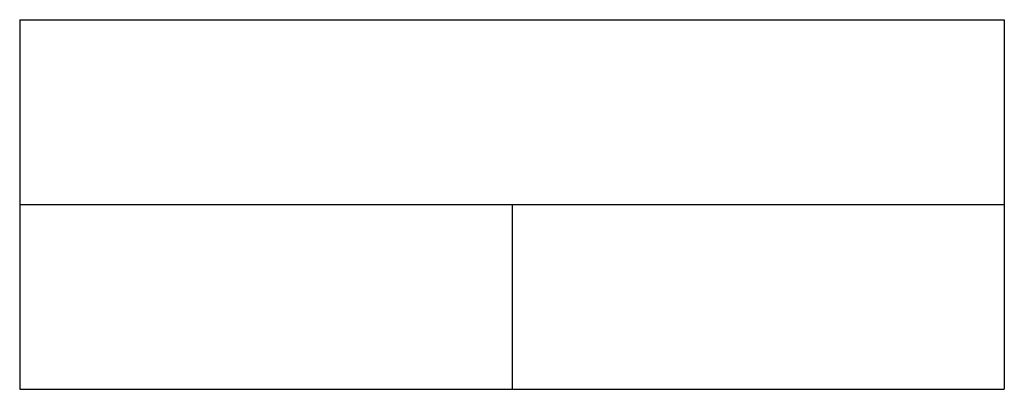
# Model space of a CAD drawing. Header units: metres. Extents: x 295.2 to 375.2, y 146.4 to 176.4.
import ezdxf

# ---------------------------------------------------------------- set-up
doc = ezdxf.new("R2010")
doc.units = ezdxf.units.M
doc.header["$MEASUREMENT"] = 0
doc.layers.add('petak-tersier', color=7, linetype='CONTINUOUS')

msp = doc.modelspace()

# ---------------------------------------------------------------- linework, layer by layer
at = {"layer": 'petak-tersier', "color": 3}
for p, q in [((295.17, 176.423), (375.17, 176.423)), ((295.17, 176.423), (295.17, 146.423)), ((375.17, 176.423), (375.17, 146.423)), ((295.17, 161.423), (375.17, 161.423)), ((335.17, 161.423), (335.17, 146.423)), ((295.17, 146.423), (375.17, 146.423))]:
    msp.add_line(p, q, dxfattribs=at)

doc.saveas('drawing.dxf')
